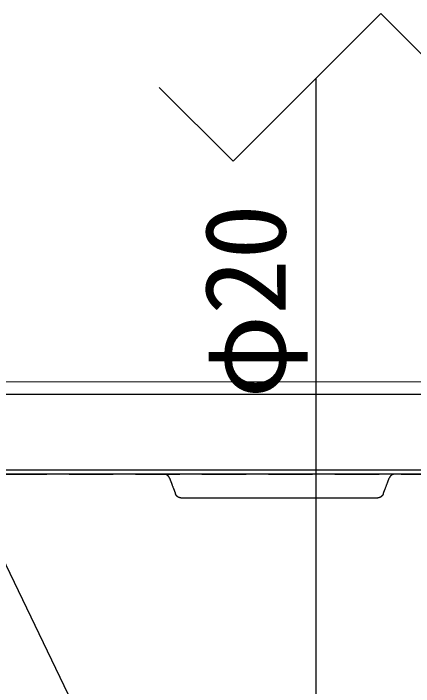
# Model space of a CAD drawing. Units: millimetres, scale not verified. Extents: x -22761 to 8910, y -6308 to 6308.
# Drawn here: x -4447 to -4122, y 932 to 1479 of the extents above; entities that cross this region are included whole.
import ezdxf
from ezdxf.enums import TextEntityAlignment as Align

# ---------------------------------------------------------------- set-up
doc = ezdxf.new("R2010")
doc.units = ezdxf.units.MM
doc.header["$LTSCALE"] = 30
doc.linetypes.add('DASHED1', pattern=[1.8, 1.2, -0.6])
for name, color, linetype, lineweight in [('0-2_空気管', 3, 'Continuous', 25), ('0-3_機器', 3, 'Continuous', 25), ('0-8_07', 7, 'Continuous', 25)]:
    doc.layers.add(name, color=color, linetype=linetype, lineweight=lineweight)
doc.styles.add('ＭＳ ゴシック', font='')
doc.styles.get('ＭＳ ゴシック').set_extended_font_data('MS Gothic')

msp = doc.modelspace()

# ---------------------------------------------------------------- linework, layer by layer
at = {"layer": '0-2_空気管'}
for p, q in [((-4623.72, 1382.34), (-4201.37, 508.91)), ((-4012.6, 1104.61), (-4820.11, 1104.61)), ((-4315.97, 1089.07), (-4315.77, 1088.57)), ((-4311.37, 1085.33), (-4151.38, 1085.33))]:
    msp.add_line(p, q, dxfattribs=at)
for points in [[(-3096.63, 1179.61), (-3097.63, 1179.61), (-5755.06, 1179.33)], [(-5746.46, 1169.62), (-3096.94, 1169.62)], [(-4012.5, 1107.82), (-4820.2, 1107.82)], [(-4323.57, 1104.31), (-4323.64, 1104.34), (-4323.69, 1104.36), (-4323.81, 1104.4), (-4323.87, 1104.41), (-4323.93, 1104.43), (-4324, 1104.45), (-4324.07, 1104.46), (-4324.14, 1104.48), (-4324.22, 1104.5), (-4324.3, 1104.51), (-4324.37, 1104.53), (-4324.44, 1104.54), (-4324.51, 1104.56), (-4324.58, 1104.57), (-4324.64, 1104.58), (-4324.74, 1104.59), (-4324.84, 1104.6), (-4324.93, 1104.61), (-4324.97, 1104.61), (-4325.02, 1104.61), (-4325.06, 1104.61), (-4325.1, 1104.61)], [(-4320.61, 1101.38), (-4320.65, 1101.48), (-4320.66, 1101.52), (-4320.68, 1101.57), (-4320.71, 1101.63), (-4320.76, 1101.76), (-4320.83, 1101.91), (-4320.86, 1101.98), (-4320.9, 1102.05), (-4320.94, 1102.12), (-4321.03, 1102.27), (-4321.08, 1102.35), (-4321.14, 1102.44), (-4321.2, 1102.52), (-4321.28, 1102.61), (-4321.36, 1102.71), (-4321.45, 1102.81), (-4321.54, 1102.92), (-4321.64, 1103.02), (-4321.73, 1103.12), (-4321.83, 1103.22), (-4321.93, 1103.32), (-4322.02, 1103.41), (-4322.1, 1103.49), (-4322.19, 1103.56), (-4322.27, 1103.62), (-4322.34, 1103.68), (-4322.42, 1103.74), (-4322.5, 1103.79), (-4322.59, 1103.84), (-4322.67, 1103.89), (-4322.77, 1103.94), (-4322.96, 1104.04), (-4323.07, 1104.09), (-4323.16, 1104.14), (-4323.26, 1104.18), (-4323.35, 1104.22), (-4323.43, 1104.26), (-4323.51, 1104.29), (-4323.57, 1104.31)], [(-4137.69, 1104.61), (-4137.76, 1104.61), (-4137.83, 1104.61), (-4137.91, 1104.61), (-4137.99, 1104.6), (-4138.07, 1104.59), (-4138.15, 1104.58), (-4138.23, 1104.57), (-4138.32, 1104.56), (-4138.4, 1104.54), (-4138.49, 1104.52), (-4138.59, 1104.49), (-4138.7, 1104.46), (-4138.81, 1104.43), (-4138.93, 1104.38), (-4139.05, 1104.34), (-4139.18, 1104.29), (-4139.31, 1104.24), (-4139.45, 1104.18), (-4139.57, 1104.13), (-4139.69, 1104.07), (-4139.81, 1104.01), (-4139.91, 1103.96), (-4140.01, 1103.91), (-4140.1, 1103.86), (-4140.18, 1103.81), (-4140.26, 1103.75), (-4140.34, 1103.7), (-4140.42, 1103.64), (-4140.5, 1103.57), (-4140.58, 1103.5), (-4140.74, 1103.35), (-4140.82, 1103.28), (-4140.9, 1103.2), (-4140.97, 1103.13), (-4141.04, 1103.06), (-4141.1, 1102.99), (-4141.16, 1102.93), (-4141.21, 1102.88), (-4141.25, 1102.83)], [(-4320.61, 1101.38), (-4320.47, 1101.02), (-4320.42, 1100.87), (-4320.35, 1100.69), (-4320.28, 1100.49), (-4320.19, 1100.26), (-4320.1, 1100.02), (-4320, 1099.77), (-4319.9, 1099.51), (-4319.81, 1099.24), (-4319.7, 1098.97), (-4319.6, 1098.7), (-4319.49, 1098.42), (-4319.39, 1098.13), (-4319.27, 1097.82), (-4319.14, 1097.49), (-4319.01, 1097.14), (-4318.86, 1096.75), (-4318.71, 1096.33), (-4318.54, 1095.89), (-4318.37, 1095.44), (-4318.19, 1094.97), (-4318.02, 1094.5), (-4317.84, 1094.05), (-4317.68, 1093.61), (-4317.52, 1093.19), (-4317.38, 1092.81), (-4317.24, 1092.45), (-4317.12, 1092.12), (-4317, 1091.81), (-4316.89, 1091.52), (-4316.78, 1091.24), (-4316.68, 1090.97), (-4316.48, 1090.43), (-4316.38, 1090.17), (-4316.28, 1089.92), (-4316.19, 1089.68), (-4316.11, 1089.45), (-4316.03, 1089.25), (-4315.97, 1089.07)], [(-4146.93, 1088.57), (-4146.8, 1088.92), (-4146.74, 1089.07), (-4146.68, 1089.25), (-4146.6, 1089.45), (-4146.51, 1089.68), (-4146.42, 1089.92), (-4146.33, 1090.17), (-4146.23, 1090.43), (-4146.13, 1090.7), (-4146.03, 1090.97), (-4145.92, 1091.24), (-4145.82, 1091.52), (-4145.71, 1091.81), (-4145.59, 1092.12), (-4145.47, 1092.45), (-4145.33, 1092.81), (-4145.19, 1093.19), (-4145.03, 1093.61), (-4144.86, 1094.05), (-4144.69, 1094.5), (-4144.52, 1094.97), (-4144.34, 1095.44), (-4144.17, 1095.89), (-4144, 1096.33), (-4143.84, 1096.75), (-4143.7, 1097.14), (-4143.56, 1097.49), (-4143.44, 1097.82), (-4143.32, 1098.13), (-4143.21, 1098.42), (-4143.11, 1098.7), (-4143, 1098.97), (-4142.9, 1099.24), (-4142.8, 1099.51), (-4142.7, 1099.77), (-4142.61, 1100.02), (-4142.52, 1100.26), (-4142.43, 1100.49), (-4142.36, 1100.69)], [(-4142.36, 1100.69), (-4142.29, 1100.87), (-4142.1, 1101.38)], [(-4141.25, 1102.83), (-4141.29, 1102.78), (-4141.33, 1102.74), (-4141.37, 1102.69), (-4141.4, 1102.64), (-4141.44, 1102.59), (-4141.48, 1102.53), (-4141.52, 1102.47), (-4141.65, 1102.27), (-4141.69, 1102.21), (-4141.73, 1102.14), (-4141.77, 1102.09), (-4141.8, 1102.03), (-4141.83, 1101.98), (-4141.86, 1101.93), (-4141.88, 1101.88), (-4141.91, 1101.84), (-4141.93, 1101.79), (-4141.94, 1101.75), (-4141.97, 1101.71), (-4141.98, 1101.67), (-4142, 1101.63), (-4142.02, 1101.59), (-4142.03, 1101.55), (-4142.06, 1101.49), (-4142.07, 1101.46), (-4142.1, 1101.38)], [(-4314.93, 1087.11), (-4315.01, 1087.21), (-4315.04, 1087.25), (-4315.08, 1087.3), (-4315.12, 1087.36), (-4315.16, 1087.42), (-4315.2, 1087.48), (-4315.24, 1087.54), (-4315.28, 1087.6), (-4315.33, 1087.67), (-4315.37, 1087.74), (-4315.41, 1087.8), (-4315.45, 1087.86), (-4315.48, 1087.92), (-4315.51, 1087.97), (-4315.54, 1088.02), (-4315.62, 1088.19), (-4315.66, 1088.27), (-4315.67, 1088.31), (-4315.69, 1088.35), (-4315.71, 1088.39), (-4315.72, 1088.43), (-4315.73, 1088.46), (-4315.74, 1088.49), (-4315.77, 1088.57)], [(-4146.93, 1088.57), (-4146.97, 1088.47), (-4146.99, 1088.42), (-4147.01, 1088.37), (-4147.03, 1088.31), (-4147.06, 1088.25), (-4147.08, 1088.18), (-4147.12, 1088.11), (-4147.15, 1088.04), (-4147.18, 1087.96), (-4147.22, 1087.89), (-4147.26, 1087.82), (-4147.3, 1087.75), (-4147.35, 1087.67), (-4147.4, 1087.59), (-4147.46, 1087.51), (-4147.53, 1087.42), (-4147.6, 1087.33), (-4147.68, 1087.23), (-4147.77, 1087.13), (-4147.86, 1087.03), (-4147.96, 1086.92), (-4148.06, 1086.82), (-4148.15, 1086.72), (-4148.25, 1086.63), (-4148.34, 1086.54), (-4148.43, 1086.46), (-4148.51, 1086.39), (-4148.59, 1086.32), (-4148.67, 1086.26), (-4148.75, 1086.21), (-4148.83, 1086.15), (-4148.91, 1086.1), (-4149, 1086.05), (-4149.09, 1086), (-4149.19, 1085.95), (-4149.29, 1085.9), (-4149.39, 1085.85), (-4149.49, 1085.81), (-4149.58, 1085.76)], [(-4311.37, 1085.33), (-4311.44, 1085.33), (-4311.51, 1085.33), (-4311.59, 1085.34), (-4311.67, 1085.34), (-4311.83, 1085.36), (-4311.91, 1085.37), (-4311.99, 1085.38), (-4312.08, 1085.4), (-4312.17, 1085.43), (-4312.27, 1085.45), (-4312.37, 1085.48), (-4312.49, 1085.52), (-4312.61, 1085.56), (-4312.73, 1085.61), (-4312.86, 1085.65), (-4312.99, 1085.71), (-4313.12, 1085.76), (-4313.25, 1085.82), (-4313.37, 1085.87), (-4313.48, 1085.93), (-4313.59, 1085.98), (-4313.69, 1086.03), (-4313.78, 1086.08), (-4313.86, 1086.14), (-4313.94, 1086.19), (-4314.02, 1086.25), (-4314.09, 1086.31), (-4314.17, 1086.37), (-4314.25, 1086.44), (-4314.33, 1086.51), (-4314.41, 1086.59), (-4314.5, 1086.67), (-4314.57, 1086.74), (-4314.65, 1086.82), (-4314.72, 1086.89), (-4314.78, 1086.95), (-4314.84, 1087.01), (-4314.89, 1087.06), (-4314.93, 1087.11)], [(-4149.58, 1085.76), (-4149.67, 1085.72), (-4149.76, 1085.69), (-4149.83, 1085.65), (-4149.9, 1085.63), (-4149.96, 1085.61), (-4150.07, 1085.56), (-4150.13, 1085.55), (-4150.19, 1085.53), (-4150.25, 1085.52), (-4150.32, 1085.5), (-4150.39, 1085.48), (-4150.47, 1085.46), (-4150.54, 1085.45), (-4150.62, 1085.43), (-4150.7, 1085.41), (-4150.77, 1085.4), (-4150.84, 1085.39), (-4150.9, 1085.38), (-4150.96, 1085.37), (-4151.01, 1085.36), (-4151.12, 1085.35), (-4151.3, 1085.33), (-4151.34, 1085.33), (-4151.38, 1085.33)]]:
    msp.add_lwpolyline(points, dxfattribs=at)
at = {"layer": '0-3_機器', "color": 2, "linetype": 'DASHED1'}
msp.add_line((-5806.32, 1104.61), (-3036.3, 1104.61), dxfattribs=at)
at = {"layer": '0-8_07'}
for p, q in [((-4148.94, 1478.73), (-4268.93, 1358.73)), ((-4088.94, 1418.73), (-4148.94, 1478.73)), ((-4268.93, 1358.73), (-4328.94, 1418.73))]:
    msp.add_line(p, q, dxfattribs=at)
at = {"layer": '0-8_07', "color": 6}
msp.add_line((-4201.35, 877.23), (-4201.35, 1426.31), dxfattribs=at)

# ---------------------------------------------------------------- texts
at = {"layer": '0-2_空気管', "color": 4, "style": 'ＭＳ ゴシック'}
msp.add_text('φ20', height=65.98, rotation=90, dxfattribs=at).set_placement((-4206.51, 1165.86), align=Align.BOTTOM_LEFT)

doc.saveas('drawing.dxf')
